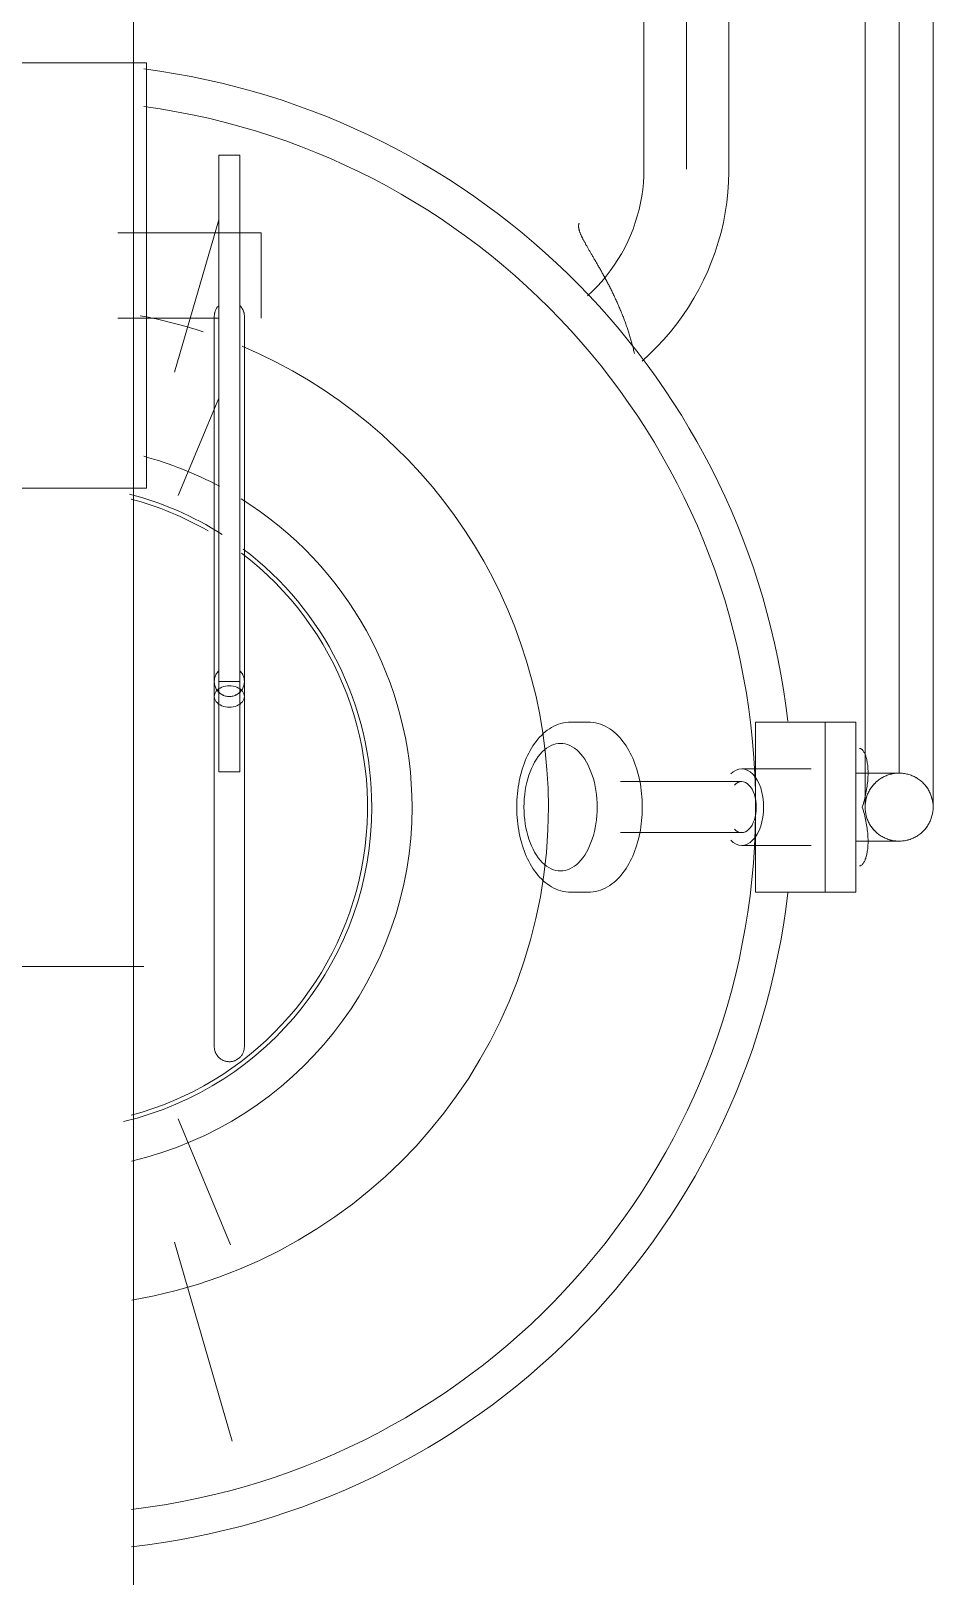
# Model space of a CAD drawing. Header units: millimetres. Extents: x -677815 to 476396, y -125373 to 39000.
# Drawn here: x 147973.8 to 148186, y -715.8 to -352.5 of the extents above; entities that cross this region are included whole.
import ezdxf

# ---------------------------------------------------------------- set-up
doc = ezdxf.new("R2010")
doc.units = ezdxf.units.MM
doc.layers.add('AM_BOR', color=4, linetype='Continuous', lineweight=25)
doc.layers.add('Xref building Toll$0$P-SANR-FIXT', color=6, linetype='Continuous', lineweight=9)
pattern_1 = [(90, (0, 0), (-406, 2e-14), [])]

# ---------------------------------------------------------------- blocks, each defined once
blk = doc.blocks.new('Xref building Toll$0$FP_393-MASTER GROUND FLOOR')
at = {"layer": 'Xref building Toll$0$P-SANR-FIXT'}
for p, q in [((-151.99, 472.46), (-152.06, 472.27)), ((-151.91, 472.64), (-151.99, 472.46)), ((-151.83, 472.8), (-151.91, 472.64)), ((-151.74, 472.95), (-151.83, 472.8)), ((-151.65, 473.09), (-151.74, 472.95)), ((-151.56, 473.22), (-151.65, 473.09)), ((-151.47, 473.34), (-151.56, 473.22)), ((-151.38, 473.44), (-151.47, 473.34)), ((-151.28, 473.53), (-151.38, 473.44)), ((-151.18, 473.61), (-151.28, 473.53)), ((-151.09, 473.68), (-151.18, 473.61)), ((-150.99, 473.73), (-151.09, 473.68)), ((-150.89, 473.77), (-150.99, 473.73)), ((-150.79, 473.8), (-150.89, 473.77)), ((-150.68, 473.82), (-150.79, 473.8)), ((-152.68, 468.89), (-152.69, 468.56)), ((-152.66, 469.2), (-152.68, 468.89)), ((-152.64, 469.51), (-152.66, 469.2)), ((-152.61, 469.81), (-152.64, 469.51)), ((-152.57, 470.1), (-152.61, 469.81)), ((-152.53, 470.38), (-152.57, 470.1)), ((-152.49, 470.66), (-152.53, 470.38)), ((-152.44, 470.92), (-152.49, 470.66)), ((-152.39, 471.17), (-152.44, 470.92)), ((-152.33, 471.41), (-152.39, 471.17)), ((-152.27, 471.64), (-152.33, 471.41)), ((-152.2, 471.86), (-152.27, 471.64)), ((-152.14, 472.07), (-152.2, 471.86)), ((-152.06, 472.27), (-152.14, 472.07)), ((-149.8, 468), (-160, 468)), ((-152.69, 468.56), (-152.7, 468.23)), ((-152.7, 468.23), (-152.7, 467.89)), ((-152.7, 467.89), (-152.69, 467.54)), ((-152.69, 467.54), (-152.68, 467.18)), ((-152.68, 467.18), (-152.67, 466.82)), ((-152.67, 466.82), (-152.64, 466.45)), ((-152.64, 466.45), (-152.61, 466.08)), ((-152.61, 466.08), (-152.57, 465.7)), ((-152.57, 465.7), (-152.53, 465.31)), ((-152.53, 465.31), (-152.48, 464.92)), ((-152.48, 464.92), (-152.42, 464.53)), ((-152.42, 464.53), (-152.36, 464.13)), ((-152.36, 464.13), (-152.29, 463.73)), ((-152.29, 463.73), (-152.21, 463.32)), ((-152.21, 463.32), (-152.13, 462.92)), ((-152.13, 462.92), (-152.03, 462.5)), ((-152.03, 462.5), (-151.93, 462.09)), ((-151.93, 462.09), (-151.83, 461.67)), ((-151.83, 461.67), (-151.71, 461.26)), ((-151.71, 461.26), (-151.59, 460.84)), ((-151.59, 460.84), (-151.47, 460.42)), ((-151.47, 460.42), (-151.33, 460))]:
    blk.add_line(p, q, dxfattribs=at)
blk = doc.blocks.new('Xref building Toll$0$FP_394-MASTER GROUND FLOOR')
at = {"layer": 'Xref building Toll$0$P-SANR-FIXT'}
for p, q in [((-152.03, 457.5), (-151.93, 457.91)), ((-151.93, 457.91), (-151.83, 458.33)), ((-151.83, 458.33), (-151.71, 458.74)), ((-151.71, 458.74), (-151.59, 459.16)), ((-151.59, 459.16), (-151.47, 459.58)), ((-151.47, 459.58), (-151.33, 460)), ((-152.61, 453.92), (-152.57, 454.3)), ((-152.57, 454.3), (-152.53, 454.69)), ((-152.53, 454.69), (-152.48, 455.08)), ((-152.48, 455.08), (-152.42, 455.47)), ((-152.42, 455.47), (-152.36, 455.87)), ((-152.36, 455.87), (-152.29, 456.27)), ((-152.29, 456.27), (-152.21, 456.68)), ((-152.21, 456.68), (-152.13, 457.08)), ((-152.13, 457.08), (-152.03, 457.5)), ((-160, 452), (-149.8, 452)), ((-152.7, 452.11), (-152.69, 452.46)), ((-152.7, 451.77), (-152.7, 452.11)), ((-152.69, 451.44), (-152.7, 451.77)), ((-152.69, 452.46), (-152.68, 452.82)), ((-152.68, 451.11), (-152.69, 451.44)), ((-152.68, 452.82), (-152.67, 453.18)), ((-152.66, 450.8), (-152.68, 451.11)), ((-152.67, 453.18), (-152.64, 453.55)), ((-152.64, 450.49), (-152.66, 450.8)), ((-152.64, 453.55), (-152.61, 453.92)), ((-152.61, 450.19), (-152.64, 450.49)), ((-152.57, 449.9), (-152.61, 450.19)), ((-152.53, 449.62), (-152.57, 449.9)), ((-152.49, 449.34), (-152.53, 449.62)), ((-152.44, 449.08), (-152.49, 449.34)), ((-152.39, 448.83), (-152.44, 449.08)), ((-152.33, 448.59), (-152.39, 448.83)), ((-152.27, 448.36), (-152.33, 448.59)), ((-152.2, 448.14), (-152.27, 448.36)), ((-152.14, 447.93), (-152.2, 448.14)), ((-152.06, 447.73), (-152.14, 447.93)), ((-151.99, 447.54), (-152.06, 447.73)), ((-151.91, 447.36), (-151.99, 447.54)), ((-151.83, 447.2), (-151.91, 447.36)), ((-151.74, 447.05), (-151.83, 447.2)), ((-151.65, 446.91), (-151.74, 447.05)), ((-151.56, 446.78), (-151.65, 446.91)), ((-151.47, 446.66), (-151.56, 446.78)), ((-151.38, 446.56), (-151.47, 446.66)), ((-151.28, 446.47), (-151.38, 446.56)), ((-151.18, 446.39), (-151.28, 446.47)), ((-151.09, 446.32), (-151.18, 446.39)), ((-150.99, 446.27), (-151.09, 446.32)), ((-150.89, 446.23), (-150.99, 446.27)), ((-150.79, 446.2), (-150.89, 446.23)), ((-150.68, 446.18), (-150.79, 446.2))]:
    blk.add_line(p, q, dxfattribs=at)
blk = doc.blocks.new('Xref building Toll$0$FP_395-MASTER GROUND FLOOR')
at = {"layer": 'Xref building Toll$0$P-SANR-FIXT'}
for p, q in [((-168, 460), (-168, 440)), ((-152, 440), (-152, 460)), ((-160, 440), (-160, 452))]:
    blk.add_line(p, q, dxfattribs=at)
blk = doc.blocks.new('Xref building Toll$0$FP_396-MASTER GROUND FLOOR')
at = {"layer": 'Xref building Toll$0$P-SANR-FIXT'}
for p, q in [((-168, 440), (-168, 270)), ((-160, 270), (-160, 440)), ((-152, 270), (-152, 440))]:
    blk.add_line(p, q, dxfattribs=at)
blk = doc.blocks.new('Xref building Toll$0$FP_407-MASTER GROUND FLOOR')
at = {"layer": 'Xref building Toll$0$P-SANR-FIXT'}
for p, q in [((-120, 310), (-120, 210)), ((-110, 226.93), (-110, 310)), ((-100, 226.89), (-100, 310))]:
    blk.add_line(p, q, dxfattribs=at)
blk = doc.blocks.new('Xref building Toll$0$FP_408-MASTER GROUND FLOOR')
at = {"layer": 'Xref building Toll$0$P-SANR-FIXT'}
for p, q in [((-97.69, 353.07), (-97.75, 353.34)), ((-97.63, 352.81), (-97.69, 353.07)), ((-97.57, 352.54), (-97.63, 352.81)), ((-97.51, 352.27), (-97.57, 352.54)), ((-97.44, 352), (-97.51, 352.27)), ((-97.38, 351.73), (-97.44, 352)), ((-97.31, 351.47), (-97.38, 351.73)), ((-97.24, 351.2), (-97.31, 351.47)), ((-97.17, 350.93), (-97.24, 351.2)), ((-97.09, 350.66), (-97.17, 350.93)), ((-97.02, 350.39), (-97.09, 350.66)), ((-96.94, 350.13), (-97.02, 350.39)), ((-96.87, 349.86), (-96.94, 350.13)), ((-96.79, 349.59), (-96.87, 349.86)), ((-96.71, 349.32), (-96.79, 349.59)), ((-96.63, 349.06), (-96.71, 349.32)), ((-96.54, 348.79), (-96.63, 349.06)), ((-96.46, 348.52), (-96.54, 348.79)), ((-96.37, 348.26), (-96.46, 348.52)), ((-96.29, 347.99), (-96.37, 348.26)), ((-96.2, 347.73), (-96.29, 347.99)), ((-96.11, 347.46), (-96.2, 347.73)), ((-96.02, 347.2), (-96.11, 347.46)), ((-95.93, 346.93), (-96.02, 347.2)), ((-95.84, 346.67), (-95.93, 346.93)), ((-95.74, 346.4), (-95.84, 346.67)), ((-95.65, 346.14), (-95.74, 346.4)), ((-95.55, 345.88), (-95.65, 346.14)), ((-95.45, 345.62), (-95.55, 345.88)), ((-95.36, 345.36), (-95.45, 345.62)), ((-95.26, 345.09), (-95.36, 345.36)), ((-95.16, 344.84), (-95.26, 345.09)), ((-95.05, 344.58), (-95.16, 344.84)), ((-94.95, 344.32), (-95.05, 344.58)), ((-94.85, 344.06), (-94.95, 344.32)), ((-94.75, 343.8), (-94.85, 344.06)), ((-94.64, 343.55), (-94.75, 343.8)), ((-94.54, 343.29), (-94.64, 343.55)), ((-94.43, 343.04), (-94.54, 343.29)), ((-94.32, 342.78), (-94.43, 343.04)), ((-94.21, 342.53), (-94.32, 342.78)), ((-94.11, 342.28), (-94.21, 342.53)), ((-94, 342.03), (-94.11, 342.28)), ((-93.89, 341.78), (-94, 342.03)), ((-93.78, 341.53), (-93.89, 341.78)), ((-93.67, 341.28), (-93.78, 341.53)), ((-93.55, 341.03), (-93.67, 341.28)), ((-93.44, 340.79), (-93.55, 341.03)), ((-93.33, 340.54), (-93.44, 340.79)), ((-93.22, 340.3), (-93.33, 340.54)), ((-93.1, 340.06), (-93.22, 340.3)), ((-92.99, 339.82), (-93.1, 340.06)), ((-92.87, 339.58), (-92.99, 339.82)), ((-92.76, 339.34), (-92.87, 339.58)), ((-92.64, 339.1), (-92.76, 339.34)), ((-92.53, 338.86), (-92.64, 339.1)), ((-92.41, 338.63), (-92.53, 338.86)), ((-92.3, 338.39), (-92.41, 338.63)), ((-92.18, 338.16), (-92.3, 338.39)), ((-92.06, 337.93), (-92.18, 338.16)), ((-91.95, 337.7), (-92.06, 337.93)), ((-91.83, 337.47), (-91.95, 337.7)), ((-91.71, 337.24), (-91.83, 337.47)), ((-91.6, 337.02), (-91.71, 337.24)), ((-91.48, 336.79), (-91.6, 337.02)), ((-91.36, 336.57), (-91.48, 336.79)), ((-91.25, 336.35), (-91.36, 336.57)), ((-91.13, 336.13), (-91.25, 336.35)), ((-91.01, 335.91), (-91.13, 336.13)), ((-90.9, 335.69), (-91.01, 335.91)), ((-90.78, 335.48), (-90.9, 335.69)), ((-90.67, 335.26), (-90.78, 335.48)), ((-90.55, 335.05), (-90.67, 335.26)), ((-90.43, 334.84), (-90.55, 335.05)), ((-90.32, 334.63), (-90.43, 334.84)), ((-90.2, 334.42), (-90.32, 334.63)), ((-90.09, 334.21), (-90.2, 334.42)), ((-89.98, 334.01), (-90.09, 334.21)), ((-89.86, 333.81), (-89.98, 334.01)), ((-89.75, 333.6), (-89.86, 333.81)), ((-89.63, 333.4), (-89.75, 333.6)), ((-89.52, 333.21), (-89.63, 333.4)), ((-89.41, 333.01), (-89.52, 333.21)), ((-89.3, 332.81), (-89.41, 333.01)), ((-89.19, 332.62), (-89.3, 332.81)), ((-89.08, 332.43), (-89.19, 332.62)), ((-88.97, 332.24), (-89.08, 332.43)), ((-88.86, 332.05), (-88.97, 332.24)), ((-88.75, 331.86), (-88.86, 332.05)), ((-88.65, 331.68), (-88.75, 331.86)), ((-88.54, 331.49), (-88.65, 331.68)), ((-88.43, 331.31), (-88.54, 331.49)), ((-88.33, 331.13), (-88.43, 331.31)), ((-88.22, 330.95), (-88.33, 331.13)), ((-88.12, 330.78), (-88.22, 330.95)), ((-88.02, 330.6), (-88.12, 330.78)), ((-87.92, 330.43), (-88.02, 330.6)), ((-87.82, 330.26), (-87.92, 330.43)), ((-87.72, 330.09), (-87.82, 330.26)), ((-87.62, 329.92), (-87.72, 330.09)), ((-87.52, 329.76), (-87.62, 329.92)), ((-87.43, 329.59), (-87.52, 329.76)), ((-87.33, 329.43), (-87.43, 329.59)), ((-87.24, 329.27), (-87.33, 329.43)), ((-87.15, 329.11), (-87.24, 329.27)), ((-87.06, 328.95), (-87.15, 329.11)), ((-86.97, 328.8), (-87.06, 328.95)), ((-86.88, 328.65), (-86.97, 328.8)), ((-86.79, 328.49), (-86.88, 328.65)), ((-86.7, 328.35), (-86.79, 328.49)), ((-86.62, 328.2), (-86.7, 328.35)), ((-86.54, 328.05), (-86.62, 328.2)), ((-86.45, 327.91), (-86.54, 328.05)), ((-86.37, 327.76), (-86.45, 327.91)), ((-86.29, 327.62), (-86.37, 327.76)), ((-86.22, 327.49), (-86.29, 327.62)), ((-86.14, 327.35), (-86.22, 327.49)), ((-86.07, 327.21), (-86.14, 327.35)), ((-85.99, 327.08), (-86.07, 327.21)), ((-85.92, 326.95), (-85.99, 327.08)), ((-85.85, 326.82), (-85.92, 326.95)), ((-85.79, 326.69), (-85.85, 326.82)), ((-85.72, 326.56), (-85.79, 326.69)), ((-85.65, 326.44), (-85.72, 326.56)), ((-85.59, 326.32), (-85.65, 326.44)), ((-85.53, 326.19), (-85.59, 326.32)), ((-85.47, 326.08), (-85.53, 326.19)), ((-85.41, 325.96), (-85.47, 326.08)), ((-85.36, 325.84), (-85.41, 325.96)), ((-85.31, 325.73), (-85.36, 325.84)), ((-85.25, 325.62), (-85.31, 325.73)), ((-85.2, 325.5), (-85.25, 325.62)), ((-85.16, 325.4), (-85.2, 325.5)), ((-85.11, 325.29), (-85.16, 325.4)), ((-85.07, 325.18), (-85.11, 325.29)), ((-85.02, 325.08), (-85.07, 325.18)), ((-84.98, 324.98), (-85.02, 325.08)), ((-84.94, 324.88), (-84.98, 324.98)), ((-84.91, 324.78), (-84.94, 324.88)), ((-84.87, 324.68), (-84.91, 324.78)), ((-84.84, 324.58), (-84.87, 324.68)), ((-84.81, 324.49), (-84.84, 324.58)), ((-84.78, 324.4), (-84.81, 324.49)), ((-84.76, 324.31), (-84.78, 324.4)), ((-84.74, 324.22), (-84.76, 324.31)), ((-84.71, 324.13), (-84.74, 324.22)), ((-84.7, 324.04), (-84.71, 324.13)), ((-84.68, 323.96), (-84.7, 324.04)), ((-84.66, 323.88), (-84.68, 323.96)), ((-84.65, 323.8), (-84.66, 323.88)), ((-84.64, 323.72), (-84.65, 323.8)), ((-84.63, 323.64), (-84.64, 323.72)), ((-84.63, 323.56), (-84.63, 323.64)), ((-84.62, 323.49), (-84.63, 323.56)), ((-84.63, 323.27), (-84.62, 323.34)), ((-84.62, 323.41), (-84.62, 323.49)), ((-84.62, 323.34), (-84.62, 323.41)), ((-84.77, 322.69), (-84.74, 322.75)), ((-84.74, 322.75), (-84.72, 322.81)), ((-84.72, 322.81), (-84.7, 322.87)), ((-84.7, 322.87), (-84.68, 322.93)), ((-84.68, 322.93), (-84.67, 323)), ((-84.67, 323), (-84.65, 323.06)), ((-84.65, 323.06), (-84.64, 323.13)), ((-84.64, 323.13), (-84.63, 323.2)), ((-84.63, 323.2), (-84.63, 323.27))]:
    blk.add_line(p, q, dxfattribs=at)
at = {"layer": 'Xref building Toll$0$P-SANR-FIXT', "flags": 128}
for points in [[(-99.56, 355.11), (-101.34, 353.49), (-103.04, 351.8), (-104.68, 350.05), (-106.24, 348.23), (-107.74, 346.35), (-109.15, 344.41), (-110.49, 342.42), (-111.74, 340.37), (-112.92, 338.28), (-114.01, 336.14), (-115.01, 333.96), (-115.92, 331.74), (-116.75, 329.49), (-117.48, 327.2), (-118.12, 324.89), (-118.67, 322.55), (-119.13, 320.2), (-119.49, 317.83), (-119.75, 315.44), (-119.92, 313.05), (-120, 310.65), (-120, 310)], [(-100, 310), (-99.97, 311.6), (-99.87, 313.2), (-99.71, 314.79), (-99.49, 316.37), (-99.2, 317.95), (-98.85, 319.51), (-98.44, 321.05), (-97.97, 322.58), (-97.44, 324.09), (-96.84, 325.58), (-96.19, 327.04), (-95.48, 328.47), (-94.71, 329.88), (-93.89, 331.25), (-93.01, 332.59), (-92.08, 333.89), (-91.1, 335.15), (-90.07, 336.38), (-88.99, 337.56), (-87.87, 338.69), (-86.7, 339.79)]]:
    blk.add_lwpolyline(points, dxfattribs=at)
blk = doc.blocks.new('Xref building Toll$0$FP_412-MASTER GROUND FLOOR')
at = {"layer": 'Xref building Toll$0$P-SANR-FIXT'}
blk.add_line((0, 321.89), (10.37, 357.7), dxfattribs=at)
blk = doc.blocks.new('Xref building Toll$0$FP_413-MASTER GROUND FLOOR')
at = {"layer": 'Xref building Toll$0$P-SANR-FIXT'}
blk.add_line((0, 363.81), (9.52, 386.71), dxfattribs=at)
blk = doc.blocks.new('Xref building Toll$0$FP_414-MASTER GROUND FLOOR')
at = {"layer": 'Xref building Toll$0$P-SANR-FIXT'}
blk.add_line((10.37, 562.3), (-3.18, 609.1), dxfattribs=at)
blk = doc.blocks.new('Xref building Toll$0$FP_415-MASTER GROUND FLOOR')
at = {"layer": 'Xref building Toll$0$P-SANR-FIXT'}
blk.add_line((9.52, 533.29), (-2.79, 562.9), dxfattribs=at)
blk = doc.blocks.new('Xref building Toll$0$FP_416-MASTER GROUND FLOOR')
at = {"layer": 'Xref building Toll$0$P-SANR-FIXT'}
for p, q in [((-6.04, 430.46), (-6.04, 347.53)), ((1.04, 347.53), (1.04, 430.46))]:
    blk.add_line(p, q, dxfattribs=at)
blk = doc.blocks.new('Xref building Toll$0$FP_417-MASTER GROUND FLOOR')
at = {"layer": 'Xref building Toll$0$P-SANR-FIXT', "flags": 128}
for points in [[(-6.04, 344.61), (-6.04, 344.63), (-6.04, 344.67), (-6.04, 344.73), (-6.04, 344.8), (-6.04, 344.89), (-6.04, 344.99), (-6.04, 345.11), (-6.04, 345.24), (-6.04, 345.39), (-6.04, 345.55), (-6.04, 345.73), (-6.04, 345.92), (-6.04, 346.13), (-6.04, 346.35), (-6.04, 346.58), (-6.04, 346.83), (-6.04, 347.08), (-6.04, 347.35), (-6.04, 347.63), (-6.04, 347.93), (-6.04, 348.23), (-6.04, 348.54), (-6.04, 348.87), (-6.04, 349.2), (-6.04, 349.54), (-6.04, 349.89), (-6.04, 350.24), (-6.04, 350.61), (-6.04, 350.98), (-6.04, 351.35), (-6.04, 351.73), (-6.04, 352.12), (-6.04, 352.51), (-6.04, 352.9), (-6.04, 353.3), (-6.04, 353.69), (-6.04, 354.09), (-6.04, 354.49), (-6.04, 354.6)], [(1.04, 354.6), (1.04, 354.2), (1.04, 353.8), (1.04, 353.4), (1.04, 353.01), (1.04, 352.61), (1.04, 352.22), (1.04, 351.84), (1.04, 351.46), (1.04, 351.08), (1.04, 350.71), (1.04, 350.34), (1.04, 349.98), (1.04, 349.63), (1.04, 349.29), (1.04, 348.96), (1.04, 348.63), (1.04, 348.31), (1.04, 348.01), (1.04, 347.71), (1.04, 347.43), (1.04, 347.16), (1.04, 346.89), (1.04, 346.65), (1.04, 346.41), (1.04, 346.19), (1.04, 345.98), (1.04, 345.78), (1.04, 345.6), (1.04, 345.43), (1.04, 345.28), (1.04, 345.14), (1.04, 345.02), (1.04, 344.91), (1.04, 344.82), (1.04, 344.75), (1.04, 344.69), (1.04, 344.64), (1.04, 344.61), (1.04, 344.6)], [(-6.04, 347.53), (-6.04, 347.25), (-6.04, 346.99), (-6.04, 346.73), (-6.04, 346.49), (-6.04, 346.27), (-6.04, 346.05), (-6.04, 345.85), (-6.04, 345.67), (-6.04, 345.49), (-6.04, 345.34), (-6.04, 345.19), (-6.04, 345.06), (-6.04, 344.95), (-6.04, 344.85), (-6.04, 344.77), (-6.04, 344.71), (-6.04, 344.66), (-6.04, 344.62), (-6.04, 344.6)], [(1.04, 344.61), (1.04, 344.63), (1.04, 344.67), (1.04, 344.73), (1.04, 344.8), (1.04, 344.89), (1.04, 344.99), (1.04, 345.11), (1.04, 345.24), (1.04, 345.39), (1.04, 345.55), (1.04, 345.73), (1.04, 345.92), (1.04, 346.13), (1.04, 346.35), (1.04, 346.58), (1.04, 346.83), (1.04, 347.08), (1.04, 347.35), (1.04, 347.53)], [(-5.01, 342.11), (-5.11, 342.21), (-5.2, 342.32), (-5.29, 342.43), (-5.37, 342.54), (-5.45, 342.66), (-5.53, 342.78), (-5.6, 342.9), (-5.67, 343.03), (-5.73, 343.15), (-5.78, 343.28), (-5.83, 343.42), (-5.88, 343.55), (-5.92, 343.69), (-5.95, 343.82), (-5.98, 343.96), (-6, 344.1), (-6.02, 344.24), (-6.03, 344.38), (-6.03, 344.53), (-6.04, 344.6)], [(1.04, 344.6), (1.03, 344.46), (1.02, 344.32), (1.01, 344.18), (0.99, 344.04), (0.97, 343.9), (0.93, 343.76), (0.9, 343.62), (0.86, 343.49), (0.81, 343.36), (0.76, 343.22), (0.7, 343.1), (0.64, 342.97), (0.57, 342.84), (0.5, 342.72), (0.42, 342.61), (0.34, 342.49), (0.25, 342.38), (0.16, 342.27), (0.06, 342.17)]]:
    blk.add_lwpolyline(points, dxfattribs=at)
blk = doc.blocks.new('Xref building Toll$0$FP_418-MASTER GROUND FLOOR')
at = {"layer": 'Xref building Toll$0$P-SANR-FIXT'}
for p, q in [((-6.04, 506.32), (-6.04, 354.6)), ((1.04, 354.6), (1.04, 506.32))]:
    blk.add_line(p, q, dxfattribs=at)
blk = doc.blocks.new('Xref building Toll$0$FP_419-MASTER GROUND FLOOR')
at = {"layer": 'Xref building Toll$0$P-SANR-FIXT', "flags": 128}
for points in [[(-6.04, 516.32), (-6.03, 516.46), (-6.02, 516.6), (-6.01, 516.74), (-5.99, 516.88), (-5.97, 517.02), (-5.93, 517.16), (-5.9, 517.29), (-5.86, 517.43), (-5.81, 517.56), (-5.76, 517.69), (-5.7, 517.82), (-5.64, 517.95), (-5.57, 518.07), (-5.5, 518.2), (-5.42, 518.31), (-5.34, 518.43), (-5.25, 518.54), (-5.16, 518.65), (-5.06, 518.75), (-4.96, 518.85), (-4.86, 518.95), (-4.75, 519.04), (-4.64, 519.13), (-4.53, 519.21), (-4.41, 519.29), (-4.29, 519.37), (-4.17, 519.44), (-4.04, 519.5), (-3.91, 519.56), (-3.78, 519.61), (-3.65, 519.66), (-3.51, 519.7), (-3.38, 519.74), (-3.24, 519.77), (-3.1, 519.8), (-2.96, 519.82), (-2.82, 519.84), (-2.68, 519.85), (-2.54, 519.85), (-2.4, 519.85), (-2.26, 519.84), (-2.11, 519.83), (-1.97, 519.81), (-1.84, 519.79), (-1.7, 519.76), (-1.56, 519.73), (-1.42, 519.69), (-1.29, 519.64), (-1.16, 519.59), (-1.03, 519.53), (-0.9, 519.47), (-0.78, 519.4), (-0.65, 519.33), (-0.54, 519.26), (-0.42, 519.18), (-0.31, 519.09), (-0.2, 519), (-0.09, 518.91), (0.01, 518.81), (0.11, 518.71), (0.2, 518.6), (0.29, 518.49), (0.37, 518.38), (0.45, 518.26), (0.53, 518.14), (0.6, 518.02), (0.67, 517.89), (0.73, 517.76), (0.78, 517.63), (0.83, 517.5), (0.88, 517.37), (0.92, 517.23), (0.95, 517.09), (0.98, 516.96), (1, 516.82), (1.02, 516.68), (1.03, 516.53), (1.03, 516.39), (1.04, 516.32)], [(-6.04, 506.32), (-6.04, 506.72), (-6.04, 507.12), (-6.04, 507.51), (-6.04, 507.91), (-6.04, 508.3), (-6.04, 508.69), (-6.04, 509.08), (-6.04, 509.46), (-6.04, 509.84), (-6.04, 510.21), (-6.04, 510.58), (-6.04, 510.94), (-6.04, 511.29), (-6.04, 511.63), (-6.04, 511.96), (-6.04, 512.29), (-6.04, 512.61), (-6.04, 512.91), (-6.04, 513.21), (-6.04, 513.49), (-6.04, 513.76), (-6.04, 514.02), (-6.04, 514.27), (-6.04, 514.51), (-6.04, 514.73), (-6.04, 514.94), (-6.04, 515.14), (-6.04, 515.32), (-6.04, 515.49), (-6.04, 515.64), (-6.04, 515.78), (-6.04, 515.9), (-6.04, 516), (-6.04, 516.1), (-6.04, 516.17), (-6.04, 516.23), (-6.04, 516.28), (-6.04, 516.3), (-6.04, 516.32)], [(-6.04, 516.31), (-6.04, 516.29), (-6.04, 516.25), (-6.04, 516.19), (-6.04, 516.12), (-6.04, 516.03), (-6.04, 515.93), (-6.04, 515.81), (-6.04, 515.68), (-6.04, 515.53), (-6.04, 515.36), (-6.04, 515.19), (-6.04, 515), (-6.04, 514.79), (-6.04, 514.57), (-6.04, 514.34), (-6.04, 514.09), (-6.04, 513.84), (-6.04, 513.57), (-6.04, 513.39)], [(1.04, 513.39), (1.04, 513.67), (1.04, 513.93), (1.04, 514.18), (1.04, 514.42), (1.04, 514.65), (1.04, 514.87), (1.04, 515.07), (1.04, 515.25), (1.04, 515.43), (1.04, 515.58), (1.04, 515.73), (1.04, 515.85), (1.04, 515.97), (1.04, 516.06), (1.04, 516.15), (1.04, 516.21), (1.04, 516.26), (1.04, 516.3), (1.04, 516.31)], [(1.04, 516.31), (1.04, 516.29), (1.04, 516.25), (1.04, 516.19), (1.04, 516.12), (1.04, 516.03), (1.04, 515.93), (1.04, 515.81), (1.04, 515.68), (1.04, 515.53), (1.04, 515.36), (1.04, 515.19), (1.04, 515), (1.04, 514.79), (1.04, 514.57), (1.04, 514.34), (1.04, 514.09), (1.04, 513.84), (1.04, 513.57), (1.04, 513.28), (1.04, 512.99), (1.04, 512.69), (1.04, 512.38), (1.04, 512.05), (1.04, 511.72), (1.04, 511.38), (1.04, 511.03), (1.04, 510.67), (1.04, 510.31), (1.04, 509.94), (1.04, 509.57), (1.04, 509.18), (1.04, 508.8), (1.04, 508.41), (1.04, 508.02), (1.04, 507.62), (1.04, 507.22), (1.04, 506.83), (1.04, 506.43), (1.04, 506.32)]]:
    blk.add_lwpolyline(points, dxfattribs=at)
blk = doc.blocks.new('Xref building Toll$0$FP_420-MASTER GROUND FLOOR')
at = {"layer": 'Xref building Toll$0$P-SANR-FIXT'}
for p, q in [((-6.04, 513.39), (-6.04, 433.99)), ((1.04, 433.99), (1.04, 513.39))]:
    blk.add_line(p, q, dxfattribs=at)
blk = doc.blocks.new('Xref building Toll$0$FP_421-MASTER GROUND FLOOR')
at = {"layer": 'Xref building Toll$0$P-SANR-FIXT'}
for p, q in [((23.74, 345), (0, 345)), ((-10, 325), (23.74, 325))]:
    blk.add_line(p, q, dxfattribs=at)
blk = doc.blocks.new('Xref building Toll$0$FP_422-MASTER GROUND FLOOR')
at = {"layer": 'Xref building Toll$0$P-SANR-FIXT'}
for p, q in [((17, 385), (17, 285)), ((63, 285), (63, 385))]:
    blk.add_line(p, q, dxfattribs=at)
blk = doc.blocks.new('Xref building Toll$0$FP_425-MASTER GROUND FLOOR')
at = {"layer": 'Xref building Toll$0$P-SANR-FIXT'}
blk.add_line((62.36, 497.5), (40, 497.5), dxfattribs=at)
blk = doc.blocks.new('Xref building Toll$0$FP_426-MASTER GROUND FLOOR')
at = {"layer": 'Xref building Toll$0$P-SANR-FIXT'}
for p, q in [((20, 765), (20, 230)), ((17.64, 497.5), (40, 497.5))]:
    blk.add_line(p, q, dxfattribs=at)
blk = doc.blocks.new('Xref building Toll$0$Safety_Shower_amp_Eye_Wash_6042 - Existing-V389-MASTER GROUND FLOOR')
at = {"layer": 'Xref building Toll$0$P-SANR-FIXT'}
h = blk.add_hatch(dxfattribs=at)
h.set_pattern_fill('FP_308', color=256, style=0, pattern_type=2)
h.set_pattern_definition(pattern_1)
h.paths.add_polyline_path([(60, 632.37), (60, 623.62), (85.29, 619.65), (135.09, 594.8), (157.56, 577.56), (191.55, 524.84), (201.47, 496.32), (208.3, 480), (212.37, 480), (200.59, 525.69), (183.98, 557.37), (157.56, 588.49), (109.08, 619.18), (76.32, 630.22)], flags=0)
h.paths.add_polyline_path([(20, 632.37), (-25.69, 620.59), (-57.37, 603.98), (-88.49, 577.56), (-113.37, 543.13), (-130.22, 496.32), (-128.3, 480), (-126.25, 480), (-120.59, 503.03), (-100.63, 547.5), (-69.5, 583.74), (-24.84, 611.55), (3.68, 621.47), (20, 627.48)], flags=0)
h.paths.add_polyline_path([(-126.25, 459.49), (-129.04, 440), (-132.37, 440), (-120.59, 394.31), (-103.98, 362.63), (-77.56, 331.51), (-29.08, 300.82), (3.68, 289.78), (17.78, 293.75), (17.78, 296.67), (-15, 304.37), (-55.09, 325.2), (-83.74, 350.5), (-111.55, 395.16), (-120.59, 416.97), (-126.14, 459.16)], flags=0)
h.paths.add_polyline_path([(206.25, 459.49), (202.7, 432.98), (200.59, 416.97), (183.98, 376.87), (157.56, 342.44), (109.08, 310.2), (62.22, 287.92), (105.69, 299.41), (142.61, 320.04), (168.49, 342.44), (193.37, 376.87), (211.52, 433.55), (207.48, 440), (206.25, 440), (206.25, 454.8)], flags=0)
h = blk.add_hatch(dxfattribs=at)
h.set_pattern_fill('FP_308', color=256, style=0, pattern_type=2)
h.set_pattern_definition(pattern_1)
h.paths.add_polyline_path([(60, 542.29), (60.83, 531.86), (81.14, 522.16), (102.16, 501.14), (112.44, 479.41), (112.44, 440.59), (91.95, 405.06), (62.22, 378.52), (93.74, 395.22), (112.44, 417.15), (120.34, 430.92), (125.2, 461.5), (112.44, 502.85), (93.03, 525.37), (69.08, 538.98)], flags=0)
h.paths.add_polyline_path([(20, 542.29), (-13.74, 524.78), (-32.44, 502.85), (-40.34, 489.08), (-45.46, 460), (-32.81, 417.79), (-13.03, 394.63), (-5, 395.05), (-5, 400.42), (-22.16, 418.86), (-32.44, 440.59), (-32.44, 479.41), (-11.95, 514.94), (20, 539.11)], flags=0)
h.paths.add_polyline_path([(0, 396.97), (3.68, 383.65), (17.78, 383.06), (19.17, 388.14), (2.5, 395.05)], flags=0)
h = blk.add_hatch(dxfattribs=at)
h.set_pattern_fill('FP_307', color=256, style=0, pattern_type=2)
h.set_pattern_definition([(180, (0, 0), (-5e-14, -406), [])])
h.paths.add_polyline_path([(60, 532.2), (60, 387.8), (93.03, 406.97), (112.44, 440.59), (112.44, 479.41), (93.03, 513.03), (67.52, 529.08)], flags=0)
h.paths.add_polyline_path([(20, 532.2), (-13.03, 513.03), (-32.44, 479.41), (-32.44, 440.59), (-13.03, 406.97), (-5, 406.97), (0, 396.97), (20, 387.8), (20, 529.08)], flags=0)
h = blk.add_hatch(dxfattribs=at)
h.set_pattern_fill('FP_314', color=256, style=0, pattern_type=2)
h.set_pattern_definition([(0, (-548.64, 460), (0, 406), [])])
h.paths.add_polyline_path([(-142.62, 480), (-149.8, 480), (-149.8, 440), (-142.62, 440), (-142.62, 461.5)], flags=0)
h = blk.add_hatch(dxfattribs=at)
h.set_pattern_fill('FP_313', color=256, style=0, pattern_type=2)
h.set_pattern_definition([(180, (536.03, 460), (-5e-14, -406), [])])
h.paths.add_polyline_path([(-126.42, 480), (-142.62, 480), (-142.62, 440), (-126.25, 440), (-126.25, 480)], flags=0)
for p, q in [((-149.8, 480), (-142.62, 480)), ((-149.8, 440), (-149.8, 480)), ((-142.62, 480), (-126.25, 480)), ((-142.62, 480), (-142.62, 440)), ((-126.25, 440), (-126.25, 480)), ((-82.84, 480), (-86.86, 480)), ((-122.98, 469), (-139.36, 469)), ((-94.47, 466), (-122.98, 466)), ((-139.36, 451), (-122.98, 451)), ((-122.98, 454), (-94.47, 454)), ((-5, 430.46), (-5, 451.67)), ((0, 451.67), (-5, 451.67)), ((0, 451.67), (0, 430.46)), ((-142.62, 440), (-149.8, 440)), ((-126.25, 440), (-142.62, 440)), ((-86.86, 440), (-82.84, 440)), ((-5, 306.72), (-5, 430.46)), ((-5, 430.46), (0, 430.46)), ((0, 430.46), (0, 306.72)), ((17, 385), (63, 385)), ((17.78, 385), (17, 385)), ((-10, 325), (-10, 345)), ((-10, 345), (-10, 325)), ((-5, 306.72), (0, 306.72)), ((17, 285), (17.78, 285)), ((63, 285), (17, 285))]:
    blk.add_line(p, q, dxfattribs=at)
at = {"layer": 'Xref building Toll$0$P-SANR-FIXT', "flags": 128}
for points in [[(-86.86, 480), (-87.46, 479.98), (-88.05, 479.92), (-88.64, 479.81), (-89.22, 479.67), (-89.79, 479.49), (-90.35, 479.27), (-90.9, 479.02), (-91.42, 478.73), (-91.94, 478.42), (-92.43, 478.07), (-92.91, 477.7), (-93.38, 477.3), (-93.82, 476.88), (-94.25, 476.43), (-94.66, 475.96), (-95.06, 475.47), (-95.43, 474.95), (-95.8, 474.42), (-96.14, 473.87), (-96.47, 473.3), (-96.79, 472.72), (-97.08, 472.12), (-97.36, 471.5), (-97.63, 470.87), (-97.88, 470.22), (-98.11, 469.56), (-98.32, 468.89), (-98.52, 468.21), (-98.71, 467.52), (-98.87, 466.81), (-99.02, 466.1), (-99.15, 465.38), (-99.27, 464.66), (-99.37, 463.92), (-99.45, 463.18), (-99.52, 462.44), (-99.56, 461.7), (-99.59, 460.95), (-99.61, 460.2), (-99.61, 460)], [(-82.84, 480), (-82.24, 479.98), (-81.65, 479.92), (-81.06, 479.81), (-80.48, 479.67), (-79.91, 479.49), (-79.35, 479.27), (-78.8, 479.02), (-78.28, 478.73), (-77.76, 478.42), (-77.27, 478.07), (-76.79, 477.7), (-76.32, 477.3), (-75.88, 476.88), (-75.45, 476.43), (-75.04, 475.96), (-74.64, 475.47), (-74.26, 474.95), (-73.9, 474.42), (-73.56, 473.87), (-73.23, 473.3), (-72.91, 472.72), (-72.62, 472.12), (-72.34, 471.5), (-72.07, 470.87), (-71.82, 470.22), (-71.59, 469.56), (-71.38, 468.89), (-71.18, 468.21), (-70.99, 467.52), (-70.83, 466.81), (-70.68, 466.1), (-70.55, 465.38), (-70.43, 464.66), (-70.33, 463.92), (-70.25, 463.18), (-70.18, 462.44), (-70.14, 461.7), (-70.11, 460.95), (-70.09, 460.2), (-70.09, 460)], [(-86.86, 440), (-87.46, 440.02), (-88.05, 440.08), (-88.64, 440.19), (-89.22, 440.33), (-89.79, 440.51), (-90.35, 440.73), (-90.9, 440.98), (-91.42, 441.27), (-91.94, 441.58), (-92.43, 441.93), (-92.91, 442.3), (-93.38, 442.7), (-93.82, 443.12), (-94.25, 443.57), (-94.66, 444.04), (-95.06, 444.53), (-95.43, 445.05), (-95.8, 445.58), (-96.14, 446.13), (-96.47, 446.7), (-96.79, 447.28), (-97.08, 447.88), (-97.36, 448.5), (-97.63, 449.13), (-97.88, 449.78), (-98.11, 450.44), (-98.32, 451.11), (-98.52, 451.79), (-98.71, 452.48), (-98.87, 453.19), (-99.02, 453.9), (-99.15, 454.62), (-99.27, 455.34), (-99.37, 456.08), (-99.45, 456.82), (-99.52, 457.56), (-99.56, 458.3), (-99.59, 459.05), (-99.61, 459.8), (-99.61, 460)], [(-82.84, 440), (-82.24, 440.02), (-81.65, 440.08), (-81.06, 440.19), (-80.48, 440.33), (-79.91, 440.51), (-79.35, 440.73), (-78.8, 440.98), (-78.28, 441.27), (-77.76, 441.58), (-77.27, 441.93), (-76.79, 442.3), (-76.32, 442.7), (-75.88, 443.12), (-75.45, 443.57), (-75.04, 444.04), (-74.64, 444.53), (-74.26, 445.05), (-73.9, 445.58), (-73.56, 446.13), (-73.23, 446.7), (-72.91, 447.28), (-72.62, 447.88), (-72.34, 448.5), (-72.07, 449.13), (-71.82, 449.78), (-71.59, 450.44), (-71.38, 451.11), (-71.18, 451.79), (-70.99, 452.48), (-70.83, 453.19), (-70.68, 453.9), (-70.55, 454.62), (-70.43, 455.34), (-70.33, 456.08), (-70.25, 456.82), (-70.18, 457.56), (-70.14, 458.3), (-70.11, 459.05), (-70.09, 459.8), (-70.09, 460)]]:
    blk.add_lwpolyline(points, dxfattribs=at)
at = {"layer": 'Xref building Toll$0$P-SANR-FIXT'}
for centre, radius, start, end in [((40, 460), 175, 96.3978, 173.3765), ((40, 460), 166.25, 96.7343, 179.4765), ((40, 460), 117.53, 99.5743, 180), ((40, 460), 85.46, 103.2109, 180), ((40, 460), 76, 103.3995, 180), ((40, 460), 75, 105, 232.7574), ((40, 460), 166.25, 180, 262.2555), ((40, 460), 117.53, 180, 247.2312), ((40, 460), 85.46, 180, 238.0051), ((40, 460), 76, 180, 232.9758), ((40, 460), 175, 186.6235, 262.6425), ((-2.5, 430.46), 3.54, 360, 180), ((-2.5, 430.46), 3.54, 180, 225), ((-2.5, 430.46), 3.54, 315, 0), ((40, 460), 76, 237.5385, 255.5105), ((40, 460), 75, 240, 255), ((40, 460), 85.46, 241.9591, 254.8189), ((40, 460), 117.53, 252, 259.4355)]:
    blk.add_arc(centre, radius, start, end, dxfattribs=at)
for centre, major_axis, ratio, start_param, end_param in [((-80.39, 460), (0, 15), 0.573576, 4.712389, 7.853982), ((-122.98, 460), (0, 9), 0.573576, 5.759587, 7.853982), ((-122.98, 460), (0, 6), 0.573576, 5.759587, 7.853982), ((-122.98, 460), (0, 9), 0.573576, 1.570796, 3.665191), ((-122.98, 460), (0, 6), 0.573576, 1.570796, 3.665191), ((-80.39, 460), (0, 15), 0.573576, 1.570796, 4.712389), ((-2.5, 433.99), (3.54, 0), 0.707107, 0, 3.141593), ((-2.5, 433.99), (-3.54, 0), 0.707107, 0, 3.141593)]:
    blk.add_ellipse(centre, major_axis=major_axis, ratio=ratio, start_param=start_param, end_param=end_param, dxfattribs=at)
for points, knots in [([(-152, 460), (-152, 460.7), (-152.18, 462.09), (-152.99, 464.05), (-154.06, 465.44), (-155.12, 466.36), (-155.99, 466.95), (-156.93, 467.41), (-157.92, 467.75), (-158.95, 467.95), (-160, 468.02), (-161.05, 467.95), (-162.08, 467.75), (-163.07, 467.41), (-164.01, 466.95), (-164.88, 466.36), (-165.94, 465.44), (-167.01, 464.05), (-167.82, 462.09), (-168, 460.7), (-168, 460)], [0, 0, 0, 0, 0.083333, 0.166667, 0.25, 0.291667, 0.333333, 0.375, 0.416667, 0.458333, 0.5, 0.541667, 0.583333, 0.625, 0.666667, 0.708333, 0.75, 0.833333, 0.916667, 1, 1, 1, 1]), ([(-152, 460), (-152, 460.7), (-152.14, 461.75), (-152.59, 463.07), (-152.97, 463.85), (-153.34, 464.45), (-153.75, 465.02), (-154.21, 465.54), (-154.72, 466.02), (-155.26, 466.46), (-155.99, 466.95), (-156.93, 467.41), (-158.25, 467.86), (-160, 468.09), (-161.75, 467.86), (-163.07, 467.41), (-164.01, 466.95), (-164.74, 466.46), (-165.28, 466.02), (-165.79, 465.54), (-166.36, 464.88), (-166.85, 464.16), (-167.18, 463.54), (-167.47, 462.9), (-167.86, 461.75), (-168, 460.7), (-168, 460)], [0, 0, 0, 0, 0.083333, 0.125, 0.166667, 0.1875, 0.208333, 0.25, 0.270833, 0.291667, 0.333333, 0.375, 0.416667, 0.5, 0.583333, 0.625, 0.666667, 0.708333, 0.729167, 0.75, 0.791667, 0.833333, 0.854167, 0.875, 0.916667, 1, 1, 1, 1]), ([(-168, 460), (-168, 459.3), (-167.82, 457.91), (-167.01, 455.95), (-165.94, 454.56), (-164.88, 453.64), (-164.01, 453.05), (-163.07, 452.59), (-162.08, 452.25), (-161.05, 452.05), (-160, 451.98), (-158.95, 452.05), (-157.92, 452.25), (-156.93, 452.59), (-155.99, 453.05), (-155.12, 453.64), (-154.06, 454.56), (-152.99, 455.95), (-152.18, 457.91), (-152, 459.3), (-152, 460)], [0, 0, 0, 0, 0.083333, 0.166667, 0.25, 0.291667, 0.333333, 0.375, 0.416667, 0.458333, 0.5, 0.541667, 0.583333, 0.625, 0.666667, 0.708333, 0.75, 0.833333, 0.916667, 1, 1, 1, 1]), ([(-168, 460), (-168, 459.3), (-167.86, 458.25), (-167.41, 456.93), (-167.03, 456.15), (-166.66, 455.55), (-166.25, 454.98), (-165.79, 454.46), (-165.28, 453.98), (-164.74, 453.54), (-164.01, 453.05), (-163.07, 452.59), (-161.75, 452.14), (-160, 451.91), (-158.25, 452.14), (-156.93, 452.59), (-155.99, 453.05), (-155.26, 453.54), (-154.72, 453.98), (-154.21, 454.46), (-153.64, 455.12), (-153.15, 455.84), (-152.82, 456.46), (-152.53, 457.1), (-152.14, 458.25), (-152, 459.3), (-152, 460)], [0, 0, 0, 0, 0.083333, 0.125, 0.166667, 0.1875, 0.208333, 0.25, 0.270833, 0.291667, 0.333333, 0.375, 0.416667, 0.5, 0.583333, 0.625, 0.666667, 0.708333, 0.729167, 0.75, 0.791667, 0.833333, 0.854167, 0.875, 0.916667, 1, 1, 1, 1]), ([(1.04, 430.46), (1.04, 430.77), (0.95, 431.38), (0.66, 432.1), (0.31, 432.62), (-0.09, 433.08), (-0.71, 433.56), (-1.57, 433.91), (-2.5, 434.04), (-3.43, 433.91), (-4.29, 433.56), (-4.91, 433.08), (-5.31, 432.62), (-5.66, 432.1), (-5.95, 431.38), (-6.04, 430.77), (-6.04, 430.46)], [0, 0, 0, 0, 0.083333, 0.166667, 0.208333, 0.25, 0.333333, 0.416667, 0.5, 0.583333, 0.666667, 0.75, 0.791667, 0.833333, 0.916667, 1, 1, 1, 1]), ([(-6.04, 430.46), (-6.04, 430.15), (-5.95, 429.53), (-5.66, 428.82), (-5.31, 428.3), (-5.11, 428.07), (-5, 427.96)], [0, 0, 0, 0, 0.0833333, 0.1666667, 0.2083333, 0.25, 0.25, 0.25, 0.25]), ([(0, 427.96), (0.11, 428.07), (0.31, 428.3), (0.66, 428.82), (0.95, 429.53), (1.04, 430.15), (1.04, 430.46)], [0.75, 0.75, 0.75, 0.75, 0.7916667, 0.8333333, 0.9166667, 1, 1, 1, 1])]:
    blk.add_open_spline(points, degree=3, knots=knots, dxfattribs=at)
for name in ['Xref building Toll$0$FP_426-MASTER GROUND FLOOR', 'Xref building Toll$0$FP_425-MASTER GROUND FLOOR', 'Xref building Toll$0$FP_414-MASTER GROUND FLOOR', 'Xref building Toll$0$FP_415-MASTER GROUND FLOOR', 'Xref building Toll$0$FP_419-MASTER GROUND FLOOR', 'Xref building Toll$0$FP_420-MASTER GROUND FLOOR', 'Xref building Toll$0$FP_418-MASTER GROUND FLOOR', 'Xref building Toll$0$FP_393-MASTER GROUND FLOOR', 'Xref building Toll$0$FP_395-MASTER GROUND FLOOR', 'Xref building Toll$0$FP_394-MASTER GROUND FLOOR', 'Xref building Toll$0$FP_396-MASTER GROUND FLOOR', 'Xref building Toll$0$FP_416-MASTER GROUND FLOOR', 'Xref building Toll$0$FP_413-MASTER GROUND FLOOR', 'Xref building Toll$0$FP_422-MASTER GROUND FLOOR', 'Xref building Toll$0$FP_412-MASTER GROUND FLOOR', 'Xref building Toll$0$FP_408-MASTER GROUND FLOOR', 'Xref building Toll$0$FP_417-MASTER GROUND FLOOR', 'Xref building Toll$0$FP_421-MASTER GROUND FLOOR', 'Xref building Toll$0$FP_407-MASTER GROUND FLOOR']:
    blk.add_blockref(name, (0, 0), dxfattribs=at)
blk = doc.blocks.new('Xref building Toll$0$building block 28092016')
at = {"layer": 'Xref building Toll$0$P-SANR-FIXT', "rotation": 180}
blk.add_blockref('Xref building Toll$0$Safety_Shower_amp_Eye_Wash_6042 - Existing-V389-MASTER GROUND FLOOR', (870567.64, -671574.46), dxfattribs=at)
blk = doc.blocks.new('Xref building Toll')
blk.add_blockref('Xref building Toll$0$building block 28092016', (-722549.64, 671499.46))

msp = doc.modelspace()

# ---------------------------------------------------------------- block references
at = {"layer": 'AM_BOR'}
msp.add_blockref('Xref building Toll', (0, 0), dxfattribs=at)

doc.saveas('drawing.dxf')
